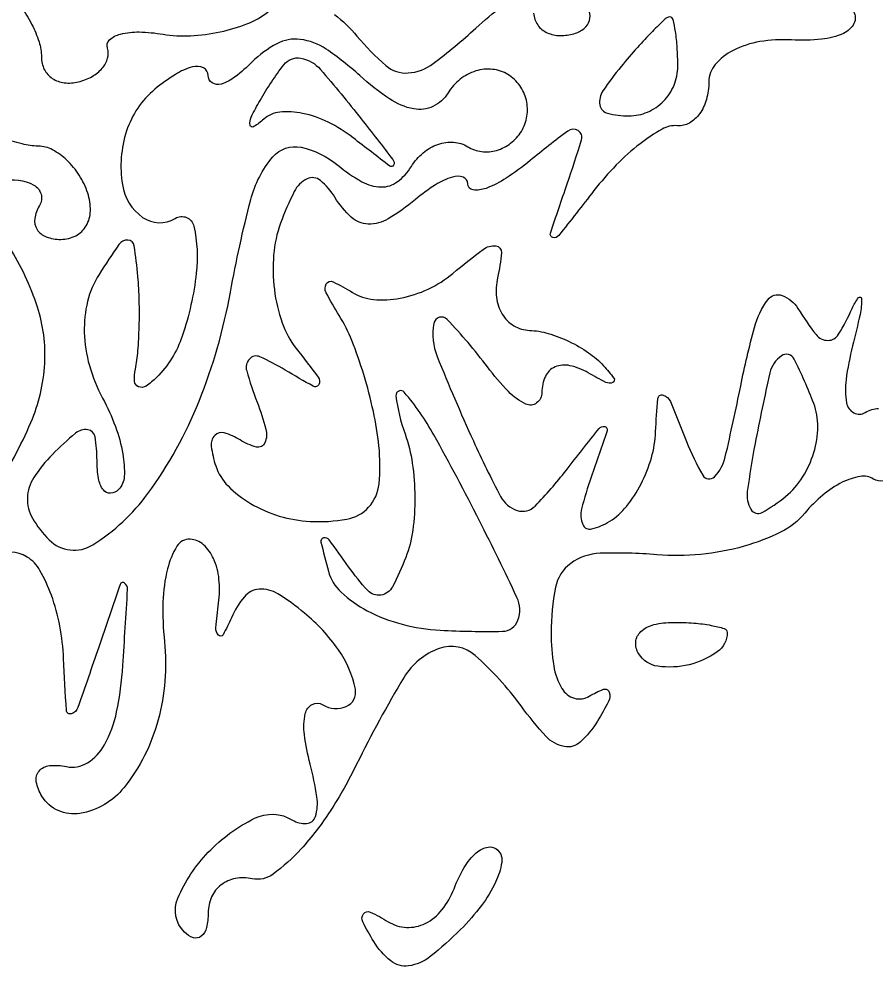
# Model space of a CAD drawing. Extents: x 153 to 7594, y 148 to 3762.
# Drawn here: x 4632.89 to 4656.02, y 2389.39 to 2414.95 of the extents above; entities that cross this region are included whole.
import ezdxf

# ---------------------------------------------------------------- set-up
doc = ezdxf.new("R2010")
doc.units = 0

msp = doc.modelspace()

# ---------------------------------------------------------------- linework, layer by layer
for points in [[(4632.94587, 2415.28016, -0.03919), (4633.236315, 2414.808854, -0.040672), (4633.435431, 2414.328079, -0.077995), (4633.5, 2413.916667, 0.116637), (4633.577979, 2413.586933, 0.130317), (4633.79375, 2413.342708, 0.119798), (4634.118297, 2413.224408, 0.089251), (4634.5, 2413.25, 0.065794), (4634.865962, 2413.394635, 0.088253), (4635.141922, 2413.619546, 0.108077), (4635.286606, 2413.88718, 0.151655), (4635.281012, 2414.156965, -0.2971), (4635.340129, 2414.382973, -0.123178), (4635.631304, 2414.539125, -0.068221), (4636.13706, 2414.595442, -0.033839), (4636.781012, 2414.53539, 0.05237), (4637.521211, 2414.493898, 0.04043), (4638.32326, 2414.598319, 0.04154), (4639.064598, 2414.822219, 0.073367), (4639.617321, 2415.140756, -0.117825)], [(4655.408253, 2415.14845, -0.263202), (4655.420817, 2414.825141, -0.168041), (4655.141493, 2414.558625, -0.083665), (4654.547364, 2414.399284, -0.037037), (4653.732779, 2414.382138, 0.054386), (4652.882293, 2414.334744, 0.07663), (4652.161951, 2414.098191, 0.098888), (4651.678913, 2413.717548, 0.177306), (4651.505428, 2413.25, -0.066115), (4651.44053, 2412.777093, -0.088355), (4651.254531, 2412.386748, -0.107916), (4650.979836, 2412.138495, -0.15085), (4650.658934, 2412.066589, 0.149525), (4650.242453, 2411.974399, 0.036472), (4649.650336, 2411.579995, 0.034152), (4649.008562, 2411.007055, 0.028308), (4648.40648, 2410.316589, -0.001943), (4647.45674, 2409.103937, -0.296065), (4647.297932, 2409.050106, -0.43581), (4647.233152, 2409.168699, -0.002509), (4647.684777, 2410.5, 0.00909), (4648.06978, 2411.685991, 0.338331), (4647.976719, 2411.93567, 0.312359), (4647.699791, 2411.923485, 0.008348), (4646.687231, 2411.127555, -0.025206), (4646.039037, 2410.652485, -0.056557), (4645.495624, 2410.377077, -0.120646), (4645.144632, 2410.336194, -0.378294), (4645, 2410.5, 0.319617), (4644.874478, 2410.676304, 0.157961), (4644.585527, 2410.682096, 0.070194), (4644.131217, 2410.47184, 0.029788), (4643.589028, 2410.073886, -0.038147), (4642.855964, 2409.554446, -0.143054), (4642.315932, 2409.413081, -0.180647), (4641.8604, 2409.597987, -0.068655), (4641.416525, 2410.135065, 0.079288), (4641.025191, 2410.588683, 0.29492), (4640.668334, 2410.634305, 0.16661), (4640.321161, 2410.293177, 0.028725), (4639.951082, 2409.433624, 0.066625), (4639.765266, 2408.587079, 0.051931), (4639.784828, 2407.644427, 0.053117), (4639.99432, 2406.75233, 0.081773), (4640.373585, 2406.058042, -0.006453), (4640.966141, 2405.278972, -0.282617), (4640.983174, 2405.082494, -0.426827), (4640.832969, 2405.036101, -0.008811), (4640.080061, 2405.472086, 0.029472), (4639.39427, 2405.832245, 0.328823), (4639.109957, 2405.771433, 0.256809), (4639.037485, 2405.450296, 0.021406), (4639.318607, 2404.612107, -0.02586), (4639.556422, 2403.881531, -0.172871), (4639.52659, 2403.506453, -0.36643), (4639.300351, 2403.398115, -0.074563), (4638.858814, 2403.587258, 0.066775), (4638.432407, 2403.777793, 0.283104), (4638.174172, 2403.707741, 0.224983), (4638.081163, 2403.418912, 0.047626), (4638.203096, 2402.889196, 0.114871), (4638.53407, 2402.349559, 0.065083), (4639.141944, 2401.875918, 0.059624), (4639.918291, 2401.535885, 0.060381), (4640.749625, 2401.390527, 0.056575), (4641.739029, 2401.450505, 0.166505), (4642.328175, 2401.775083, 0.16059), (4642.607211, 2402.401951, 0.051683), (4642.604179, 2403.432828, 0.027084), (4642.454779, 2404.356428, 0.020351), (4642.194849, 2405.352668, 0.020717), (4641.872341, 2406.272141, 0.043728), (4641.532873, 2406.94681, -0.017038), (4641.181269, 2407.56161, -0.256954), (4641.185454, 2407.799374, -0.393677), (4641.366316, 2407.855339, -0.025899), (4641.889296, 2407.568419, 0.116719), (4642.460051, 2407.378524, 0.069223), (4643.179937, 2407.414134, 0.063235), (4643.932484, 2407.658479, 0.063201), (4644.600229, 2408.083183, -0.012109), (4645.418542, 2408.729508, -0.187704), (4645.757113, 2408.824378, -0.410127), (4645.909807, 2408.641053, -0.033897), (4645.806424, 2407.964727, 0.082789), (4645.777747, 2407.436639, 0.108916), (4645.93272, 2406.981116, 0.122779), (4646.246178, 2406.670056, 0.125219), (4646.666667, 2406.545455, -0.062405), (4647.174292, 2406.461663, -0.039411), (4647.735417, 2406.245944, -0.03913), (4648.262122, 2405.941552, -0.056882), (4648.666667, 2405.589675, -0.025923), (4648.942162, 2405.255494, -0.476478), (4648.912236, 2405.139122, -0.226751), (4648.728576, 2405.142093, -0.015014), (4648.25, 2405.398692, 0.073945), (4647.757993, 2405.592113, 0.158435), (4647.356119, 2405.556936, 0.187117), (4647.094814, 2405.302782, 0.107743), (4647, 2404.867887, -0.234646), (4646.859864, 2404.585716, -0.27912), (4646.568717, 2404.555178, -0.092228), (4646.097781, 2404.894104, -0.028879), (4645.531803, 2405.55887, 0.027118), (4644.449729, 2406.838913, 0.612301), (4644.08788, 2406.733277, 0.144018), (4644.176167, 2405.836617, 0.010828), (4645.152546, 2403.564543, 0.013705), (4645.888779, 2402.059429, 0.197537), (4646.335176, 2401.684652, 0.284615), (4646.818707, 2401.806171, 0.027033), (4647.655, 2402.76749, -0.00218), (4648.542546, 2403.896404, -0.298947), (4648.698806, 2403.948046, -0.433356), (4648.761847, 2403.830184, -0.002781), (4648.332515, 2402.585955, 0.022059), (4648.072932, 2401.727726, 0.162746), (4648.103732, 2401.306892, 0.374471), (4648.346396, 2401.18713, 0.073989), (4648.830061, 2401.394972, 0.085359), (4649.28321, 2401.795536, 0.050548), (4649.676977, 2402.402361, 0.048731), (4649.956757, 2403.108563, 0.059641), (4650.070285, 2403.809017, -0.012105), (4650.129266, 2404.704765, -0.478539), (4650.273639, 2404.80105, -0.220666), (4650.467785, 2404.624182, -0.006168), (4650.904647, 2403.546808, 0.036766), (4651.34141, 2402.634243, 0.498548), (4651.656041, 2402.594408, 0.136777), (4651.949156, 2403.131085, 0.007316), (4652.364289, 2405.046808, -0.015707), (4652.732484, 2406.618059, -0.093987), (4653.095792, 2407.37206, -0.336757), (4653.485239, 2407.486032, -0.163637), (4653.908876, 2407.136847, 0.024013), (4654.397576, 2406.430213, 0.233543), (4654.714396, 2406.273695, 0.263487), (4655.005101, 2406.438318, 0.029607), (4655.369718, 2407.136847, -0.058116), (4655.544085, 2407.429072, -0.711557), (4655.626182, 2407.40185, -0.057002), (4655.583531, 2406.977327, -0.008147), (4655.383635, 2406.124771, 0.026882), (4655.205793, 2405.214057, 0.082129), (4655.221348, 2404.586716, 0.227059), (4655.417361, 2404.320811, 0.266717), (4655.726199, 2404.330782, -0.132116), (4656.083485, 2404.437736, -0.19017)], [(4641.405829, 2415.066476, -0.057164), (4642.010704, 2414.487103, 0.042092), (4642.794889, 2413.689407, 0.196232), (4643.394311, 2413.489256, 0.147598), (4644.068539, 2413.74177, 0.021036), (4645.217362, 2414.69671, -0.0178), (4645.939946, 2415.305294, -0.053752)], [(4646.777361, 2415.101246, 0.134855), (4646.888919, 2414.785507, 0.137545), (4647.143862, 2414.575223, 0.104458), (4647.5, 2414.5, 0.066269), (4647.866247, 2414.548756, 0.109094), (4648.141922, 2414.692983, 0.144182), (4648.283893, 2414.907303, 0.156361), (4648.281012, 2415.156965, -0.295698)], [(4632.443262, 2410.56887, -0.184923), (4633.295698, 2410.464929, -0.433835), (4633.445746, 2409.912215, 0.103055), (4633.319552, 2409.564552, 0.178879), (4633.383142, 2409.267963, 0.165989), (4633.630781, 2409.069097, 0.087124), (4634.024316, 2409, 0.120213), (4634.426572, 2409.098131, 0.142516), (4634.708705, 2409.367188, 0.127007), (4634.822397, 2409.772725, 0.085815), (4634.75, 2410.25, 0.060996), (4634.522345, 2410.729095, 0.061611), (4634.186458, 2411.137311, 0.067748), (4633.798209, 2411.416801, 0.118537), (4633.416667, 2411.515313, -0.05835), (4632.982015, 2411.573585, -0.025113), (4632.422381, 2411.746733, -0.024434)], [(4632.246782, 2402.253885, 0.044082), (4633.216254, 2404.063032, 0.08644), (4633.589782, 2405.64852, 0.094172), (4633.391917, 2407.175423, 0.060463), (4632.632852, 2408.798558, 0.065725)], [(4656.21904, 2402.484016, -0.190106), (4655.94664, 2402.532978, 0.182273), (4655.587818, 2402.603099, 0.073446), (4655.105354, 2402.4463, 0.059529), (4654.580409, 2402.102542, 0.044875), (4654.09379, 2401.61301, -0.104182), (4653.455321, 2401.106706, -0.047187), (4652.454935, 2400.720377, -0.043931), (4651.281777, 2400.4991, -0.04591), (4650.105483, 2400.491024, 0.029554), (4648.572203, 2400.53059, 0.15168), (4647.778071, 2400.254709, 0.186777), (4647.371352, 2399.614656, 0.049234), (4647.25, 2398.385241, 0.038953), (4647.319482, 2397.494733, 0.096687), (4647.541856, 2396.882704, 0.186109), (4647.878847, 2396.620349, 0.214992), (4648.279508, 2396.672746, -0.04857), (4648.662726, 2396.860948, -0.42565), (4648.816082, 2396.787738, -0.199384), (4648.797298, 2396.53104, -0.021734), (4648.501865, 2396.003018, -0.067147), (4648.038122, 2395.438457, -0.241049), (4647.6029, 2395.315207, -0.159106), (4647.115622, 2395.589488, -0.027802), (4646.438423, 2396.415099, 0.053834), (4645.199594, 2397.774747, 0.273044), (4644.233244, 2397.961802, 0.173136), (4643.282154, 2397.18517, 0.022253), (4642.003315, 2394.836801, -0.029773), (4641.292686, 2393.577299, -0.041615), (4640.504093, 2392.553623, -0.047995), (4639.75278, 2391.874061, -0.214956), (4639.187145, 2391.75, 0.097624), (4638.734271, 2391.755853, 0.119521), (4638.348724, 2391.583854, 0.122744), (4638.091741, 2391.258816, 0.106584), (4638, 2390.833333, -0.055671), (4637.954971, 2390.430166, -0.167549), (4637.811265, 2390.19811, -0.255643), (4637.601589, 2390.159142, -0.117684), (4637.357499, 2390.309167, -0.305506), (4637.179784, 2391.221435, -0.091818), (4638.000112, 2392.463397, -0.085994), (4639.250936, 2393.379955, -0.259177), (4640.27083, 2393.332618, 0.158396), (4640.654102, 2393.239072, 0.306247), (4640.890929, 2393.42637, 0.114736), (4640.932969, 2393.958625, 0.026537), (4640.750782, 2394.845008, -0.031261), (4640.595795, 2395.636899, -0.085703), (4640.618626, 2396.204304, -0.221554), (4640.805762, 2396.45187, -0.266299), (4641.093259, 2396.442363, 0.244059), (4641.722441, 2396.395202, 0.355001), (4641.969299, 2396.864085, 0.104185), (4641.513289, 2397.927028, 0.066395), (4640.597246, 2398.919293, 0.035303), (4639.874468, 2399.437639, 0.155281), (4639.371512, 2399.562573, 0.20731), (4638.975762, 2399.359821, 0.068643), (4638.626342, 2398.791738, -0.022676), (4638.39937, 2398.333293, -0.518221), (4638.275508, 2398.319675, -0.204495), (4638.208241, 2398.522229, -0.011903), (4638.279096, 2399.184423, 0.056416), (4638.290549, 2399.831847, 0.080862), (4638.145263, 2400.386016, 0.105031), (4637.872084, 2400.763008, 0.175047), (4637.51329, 2400.909594, 0.271991), (4637.157062, 2400.71965, 0.076233), (4636.902855, 2400.114405, 0.054511), (4636.779583, 2399.217259, 0.033049), (4636.820806, 2398.145349, -0.092521), (4636.651886, 2396.038487, -0.101834), (4635.730321, 2394.21292, -0.185836), (4634.540131, 2393.510987, -0.304577), (4633.514698, 2393.976218, -0.090016), (4633.36205, 2394.365128, -0.225165), (4633.435224, 2394.653545, -0.200483), (4633.716997, 2394.801555, -0.073263), (4634.17567, 2394.774777, 0.193657), (4634.740334, 2394.876361, 0.125989), (4635.202626, 2395.363179, 0.077638), (4635.529834, 2396.248717, 0.033435), (4635.696136, 2397.5, 0.001165), (4635.825569, 2399.553244, 0.248951), (4635.745945, 2399.728078, 0.512015), (4635.625218, 2399.691924, 0.001734), (4635.045816, 2398, -0.002512), (4634.484852, 2396.370202, -0.233773), (4634.310746, 2396.199684, -0.490254), (4634.17581, 2396.291199, -0.004435), (4634.09968, 2397.690983, 0.035947), (4633.996091, 2398.569838, 0.039139), (4633.768815, 2399.399342, 0.04256), (4633.461287, 2400.068594, 0.126015), (4633.113307, 2400.429973, 0.263379), (4632.231845, 2400.463938, 0.085197)]]:
    msp.add_lwpolyline(points, format="xyb")
for points in [[(4649.138321, 2413.666667, 0.026407), (4648.64783, 2413.007779, 0.188172), (4648.564488, 2412.626364, 0.303392), (4648.772162, 2412.401645, 0.058985), (4649.34921, 2412.333333, 0.100269), (4649.851978, 2412.435182, 0.098226), (4650.279664, 2412.725, 0.09765), (4650.566148, 2413.157792, 0.097821), (4650.666667, 2413.666667, 0.014866), (4650.651466, 2414.177816, 0.024357), (4650.604718, 2414.608333, 0.021349), (4650.538622, 2414.935135, 0.344914), (4650.455778, 2415, 0.192074), (4650.330516, 2414.950038, 0.008084), (4649.981783, 2414.608333, 0.012937), (4649.577629, 2414.177569, 0.008736)], [(4639.186346, 2413.786346, -0.032996), (4638.729962, 2413.386527, -0.089193), (4638.348489, 2413.190082, -0.22038), (4638.109119, 2413.222887, -0.255548), (4638, 2413.422445, 0.291223), (4637.871103, 2413.624979, 0.17441), (4637.576836, 2413.652101, 0.077671), (4637.113024, 2413.451358, 0.032317), (4636.559441, 2413.049332, 0.142205), (4635.797292, 2411.924609, 0.117844), (4635.683528, 2410.477158, 0.201978), (4636.230398, 2409.594652, 0.301414), (4637.107801, 2409.566625, -0.515654), (4637.612985, 2409.353864, -0.084124), (4637.679011, 2408.088883, -0.05195), (4637.300564, 2406.392618, -0.116037), (4636.609103, 2405.27577, -0.050942), (4636.323301, 2405.042945, -0.243184), (4636.120481, 2405.021632, -0.292526), (4636.012142, 2405.170467, -0.064873), (4636.035088, 2405.5, 0.030094), (4636.103383, 2405.988478, 0.012886), (4636.138292, 2406.646875, 0.012696), (4636.13957, 2407.352472, 0.016337), (4636.103108, 2408, 0.016394), (4636.001824, 2408.828096, 0.355135), (4635.831858, 2408.981375, 0.258996), (4635.592622, 2408.864178, 0.011083), (4635.054463, 2408.053882, 0.081443), (4634.745889, 2407.327211, 0.067078), (4634.657434, 2406.488545, 0.062245), (4634.795003, 2405.59761, 0.053518), (4635.150796, 2404.718236, -0.034424), (4635.49524, 2403.952233, -0.045366), (4635.694313, 2403.213082, -0.052824), (4635.735318, 2402.60072, -0.188877), (4635.58102, 2402.247687, -0.183564), (4635.36207, 2402.149302, -0.253544), (4635.170675, 2402.2388, -0.118705), (4635.039965, 2402.54755, -0.041065), (4635, 2403.033333, 0.040623), (4634.948023, 2403.672027, 0.328725), (4634.75, 2403.865278, 0.212831), (4634.420374, 2403.769993, 0.021152), (4633.8, 2403.2, 0.053438), (4633.296153, 2402.57518, 0.133667), (4633.121027, 2402.021027, 0.142898), (4633.25578, 2401.478696, 0.064586), (4633.706902, 2400.893098, 0.350117), (4634.890103, 2400.760214, 0.094574), (4636.370469, 2402.140162, 0.062808), (4637.751794, 2404.630326, 0.050447), (4638.599736, 2407.576973, -0.018151), (4639.146282, 2410.071584, -0.113213), (4639.743251, 2411.225438, -0.276753), (4640.503835, 2411.484168, -0.120738), (4641.5, 2411, 0.044232), (4642.14328, 2410.555819, 0.125561), (4642.66514, 2410.41358, 0.165818), (4643.101432, 2410.554473, 0.094332), (4643.480071, 2410.967754, -0.079465), (4643.796521, 2411.334308, -0.091049), (4644.198027, 2411.56336, -0.100767), (4644.620669, 2411.621187, -0.122785), (4645, 2411.5, 0.109117), (4645.373665, 2411.369417, 0.099786), (4645.780613, 2411.402078, 0.095284), (4646.158236, 2411.593422, 0.089797), (4646.447214, 2411.91459, 0.099038), (4646.598316, 2412.320774, 0.097945), (4646.582416, 2412.755524, 0.097945), (4646.402211, 2413.151486, 0.099038), (4646.08541, 2413.447214, 0.113415), (4645.672769, 2413.587498, 0.10027), (4645.220105, 2413.542982, 0.094012), (4644.796857, 2413.319737, 0.086308), (4644.469821, 2412.951169, -0.14339), (4644.062903, 2412.585262, -0.161972), (4643.543401, 2412.51925, -0.100293), (4642.890175, 2412.791344, -0.035256), (4642.087069, 2413.421204, 0.034839), (4641.181601, 2414.132562, 0.118308), (4640.483965, 2414.395746, 0.154616), (4639.853744, 2414.280035, 0.07439)], [(4642.127555, 2412.25, -0.001728), (4642.982619, 2411.151917, -0.272896), (4643.001363, 2411.003157, -0.488078), (4642.898565, 2410.97634, -0.002328), (4641.907991, 2411.741324, 0.051139), (4641.238335, 2412.161225, 0.063419), (4640.543254, 2412.400245, 0.076061), (4639.928899, 2412.432659, 0.160599), (4639.497665, 2412.241324, -0.045405), (4639.231588, 2412.041006, -0.524814), (4639.131036, 2412.084951, -0.16288), (4639.159137, 2412.298639, -0.01713), (4639.398692, 2412.75, -0.032682), (4640.038371, 2413.710498, -0.281916), (4640.498379, 2413.888047, -0.170742), (4641.027209, 2413.585654, -0.012018)], [(4652.753577, 2403.491255, 0.013623), (4652.543207, 2402.201127, 0.166021), (4652.63868, 2401.716845, 0.407419), (4652.941025, 2401.632081, 0.04811), (4653.577559, 2402.064368, 0.078747), (4654.034799, 2402.584748, 0.067863), (4654.337356, 2403.247579, 0.069902), (4654.44525, 2403.946706, 0.095274), (4654.33357, 2404.573113, 0.023351), (4653.809772, 2405.768118, 0.456022), (4653.464673, 2405.858187, 0.189042), (4653.151909, 2405.397792, 0.008542)], [(4643.309286, 2403.75, -0.050094), (4643.505303, 2402.964035, -0.034578), (4643.574237, 2402.048808, -0.03493), (4643.516826, 2401.149939, -0.058264), (4643.329452, 2400.416154, -0.029717), (4642.972554, 2399.629301, -0.235491), (4642.657306, 2399.402811, -0.25149), (4642.301755, 2399.525516, -0.033349), (4641.784706, 2400.166154, 0.005548), (4641.263454, 2400.890962, 0.295911), (4641.111139, 2400.948438, 0.42053), (4641.039977, 2400.83495, 0.007136), (4641.241293, 2400.047729, 0.140702), (4641.584054, 2399.48133, 0.065542), (4642.290881, 2398.980842, 0.057265), (4643.227728, 2398.616584, 0.050807), (4644.261706, 2398.455134, 0.017659), (4645.938494, 2398.42486, 0.312134), (4646.356335, 2398.724655, 0.198056), (4646.326924, 2399.340482, 0.007841), (4645.317106, 2401.407406, 0.008976), (4644.08586, 2403.726427, 0.050683), (4643.287412, 2404.875383, 0.742821), (4643.064932, 2404.777207, 0.055544)], [(4652, 2398.39235, -0.242453), (4651.73067, 2397.869573, -0.095999), (4650.973487, 2397.524204, -0.093664), (4650.127513, 2397.482091, -0.223667), (4649.613087, 2397.817021, -0.158515), (4649.534562, 2398.139071, -0.191218), (4649.669932, 2398.417083, -0.126631), (4650.024148, 2398.605052, -0.059057), (4650.543989, 2398.666667, -0.017729), (4651.102116, 2398.64687, -0.028836), (4651.572297, 2398.586086, -0.02859), (4651.921037, 2398.499492, -0.328686)], [(4644.808801, 2390.380229, -0.029026), (4643.985548, 2389.647389, -0.134044), (4643.404171, 2389.399647, -0.207977), (4642.923562, 2389.534618, -0.083527), (4642.463816, 2390.058547, -0.022243), (4642.169212, 2390.586347, -0.280838), (4642.187307, 2390.803981, -0.35945), (4642.372609, 2390.851323, -0.028401), (4642.852554, 2390.591126, 0.127301), (4643.349337, 2390.437272, 0.128338), (4643.856718, 2390.544454, 0.109903), (4644.305416, 2390.909078, 0.075913), (4644.630601, 2391.479746, -0.041322), (4644.907749, 2392.054946, -0.079771), (4645.232525, 2392.447806, -0.134591), (4645.548157, 2392.601524, -0.247641), (4645.814015, 2392.519319, -0.242815), (4645.919272, 2392.189578, -0.068075), (4645.752595, 2391.657099, -0.052306), (4645.369646, 2391.02374, -0.034279)]]:
    msp.add_lwpolyline(points, format="xyb", close=True)

doc.saveas('drawing.dxf')
